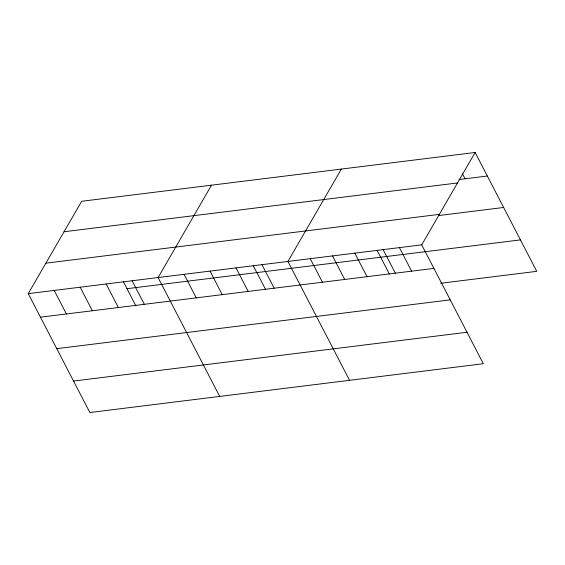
<?xml version="1.0" encoding="UTF-8"?>
<svg xmlns="http://www.w3.org/2000/svg" width="565" height="565" viewBox="0 0 565 565"><rect width="100%" height="100%" fill="white"/><g stroke="black" fill="none" stroke-linecap="round" stroke-linejoin="round"><path stroke-width="0.85" d="M475.137 152.479L421.709 244.85L483.322 363.719L89.863 412.521L28.25 293.652L81.678 201.281L475.137 152.479L536.75 271.348L440.707 283.263M211.515 185.179L158.094 277.549L219.707 396.418M341.359 169.076L287.931 261.44L349.551 380.309M459.041 179.536L487.341 176.026M64.043 231.763L457.502 182.961M45.878 263.17L439.337 214.368M438.475 215.569L503.648 207.482M28.25 293.652L421.709 244.85M126.991 288.701L520.443 239.892M40.454 317.198L433.913 268.396M56.761 348.654L450.22 299.853M73.563 381.064L467.022 332.262M462.29 173.476L465.044 178.794M399.413 247.611L411.617 271.165M383.07 249.539L395.599 273.714M377.116 250.38L389.32 273.926M354.82 253.141L367.024 276.695M332.524 255.91L344.728 279.456M310.227 258.671L322.438 282.225M261.962 264.66L274.173 288.214M253.226 265.649L265.755 289.817M235.993 267.881L248.205 291.434M210.025 271.101L222.236 294.655M184.056 274.322L196.267 297.875M132.125 280.77L144.329 304.316M123.389 281.751L135.918 305.926M106.156 283.99L118.36 307.537M80.188 287.211L92.392 310.757M54.219 290.431L66.423 313.978"/></g></svg>
